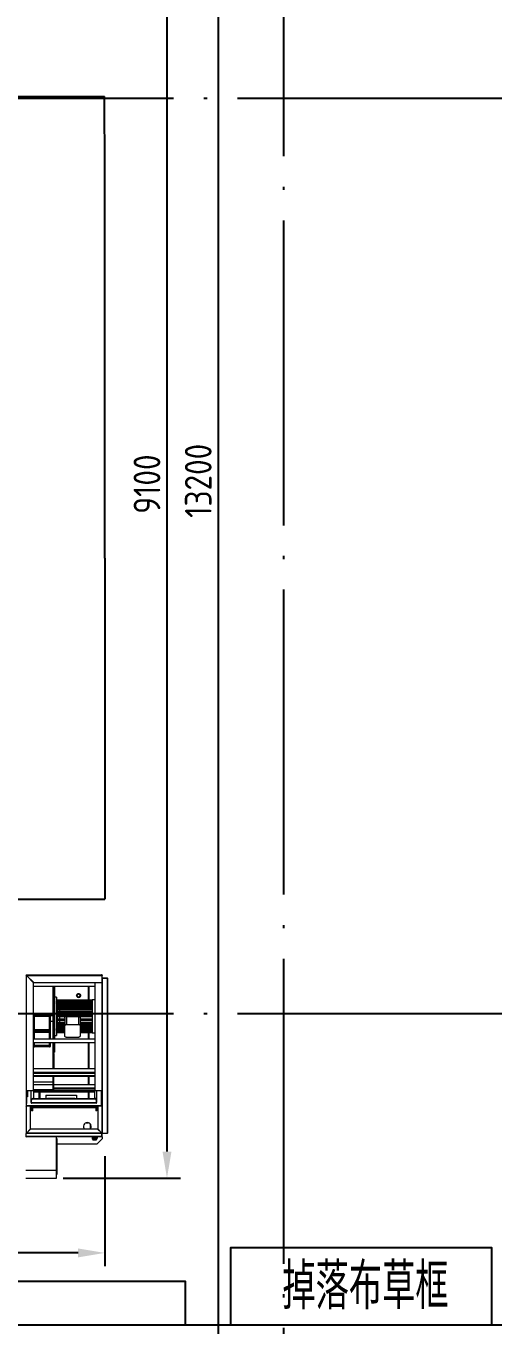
# Model space of a CAD drawing. Extents: x -2187 to 96136, y -11110 to 52208.
# Drawn here: x 43440 to 46505, y 23622 to 32137 of the extents above; entities that cross this region are included whole.
import ezdxf

# ---------------------------------------------------------------- set-up
doc = ezdxf.new("R2010")
doc.units = 0
doc.header["$LTSCALE"] = 1000
doc.header["$MEASUREMENT"] = 0
doc.linetypes.add('DOTE', pattern=[2.42, 2, -0.2, 0.02, -0.2])
for name, color, linetype in [('02', 7, 'Continuous'), ('6-TAGGING 标注', 3, 'Continuous'), ('DOTE', 14, 'DOTE'), ('PUB_TEXT', 7, 'Continuous'), ('设备型号', 7, 'Continuous')]:
    doc.layers.add(name, color=color, linetype=linetype)
doc.styles.get("Standard").update_dxf_attribs({"font": 'gbenor.shx', "bigfont": 'gbcbig.shx'})
doc.dimstyles.new('ISO-25', dxfattribs={"dimscale": 70, "dimtxt": 2.5, "dimasz": 2.5, "dimexe": 1.25, "dimexo": 0.625, "dimtad": 1, "dimtxsty": 'Standard', "dimcen": 2.5, "dimadec": 0, "dimazin": 0, "dimtfac": 1, "dimtmove": 0, "dimatfit": 3, "dimfxl": 0, "dimarcsym": 0})

# ---------------------------------------------------------------- blocks, each defined once
blk = doc.blocks.new('*D137')
at = {"color": 0, "lineweight": -2}
for p, q in [((43110.9, 33684.5), (44451.1, 33684.5)), ((44363.6, 33509.5), (44363.6, 24759.5)), ((43683.6, 24584.5), (44451.1, 24584.5))]:
    blk.add_line(p, q, dxfattribs=at)
at = {"color": 0}
for points in [[(44334.5, 33509.5), (44392.8, 33509.5), (44363.6, 33684.5)], [(44334.5, 24759.5), (44392.8, 24759.5), (44363.6, 24584.5)]]:
    blk.add_solid(points, dxfattribs=at)
at = {"layer": 'Defpoints', "color": 0}
for p in [(43067.2, 33684.5), (43639.9, 24584.5), (44363.6, 24584.5)]:
    blk.add_point(p, dxfattribs=at)
at = {"color": 0, "insert": (44232.4, 29134.5), "char_height": 175, "attachment_point": 5, "rotation": 90}
blk.add_mtext('9100', dxfattribs=at)
blk = doc.blocks.new('*D135')
at = {"color": 0, "lineweight": -2}
for p, q in [((39456.2, 24729.1), (39456.2, 24007.2)), ((43956.2, 24729.1), (43956.2, 24007.2)), ((43781.2, 24094.7), (39631.2, 24094.7))]:
    blk.add_line(p, q, dxfattribs=at)
at = {"color": 0}
for points in [[(39631.2, 24123.9), (39631.2, 24065.6), (39456.2, 24094.7)], [(43781.2, 24123.9), (43781.2, 24065.6), (43956.2, 24094.7)]]:
    blk.add_solid(points, dxfattribs=at)
at = {"layer": 'Defpoints', "color": 0}
for p in [(39456.2, 24772.8), (43956.2, 24772.8), (39456.2, 24094.7)]:
    blk.add_point(p, dxfattribs=at)
at = {"color": 0, "insert": (41721.8, 24226), "char_height": 175, "attachment_point": 5}
blk.add_mtext('4500', dxfattribs=at)
blk = doc.blocks.new('*D136')
at = {"color": 0, "lineweight": -2}
for p, q in [((44212.9, 35905.8), (44787, 35905.8)), ((44699.5, 35730.8), (44699.5, 22880.8)), ((44531.2, 22705.8), (44787, 22705.8))]:
    blk.add_line(p, q, dxfattribs=at)
at = {"color": 0}
for points in [[(44670.3, 35730.8), (44728.7, 35730.8), (44699.5, 35905.8)], [(44670.3, 22880.8), (44728.7, 22880.8), (44699.5, 22705.8)]]:
    blk.add_solid(points, dxfattribs=at)
at = {"layer": 'Defpoints', "color": 0}
for p in [(44169.2, 35905.8), (44487.5, 22705.8), (44699.5, 22705.8)]:
    blk.add_point(p, dxfattribs=at)
at = {"color": 0, "insert": (44568.3, 29155.8), "char_height": 175, "attachment_point": 5, "rotation": 90}
blk.add_mtext('13200', dxfattribs=at)

msp = doc.modelspace()

# ---------------------------------------------------------------- linework, layer by layer
msp.add_line((43956.183, 28649.808), (43956.183, 31182.378))
at = {"color": 7, "linetype": 'Continuous', "lineweight": 15}
for p, q in [((43441.896, 25914.04), (43439.896, 25914.04)), ((43442.396, 25914.54), (43442.396, 25916.54)), ((43442.396, 25916.54), (43939.896, 25916.54)), ((43442.396, 25913.333), (43489.896, 25865.833)), ((43443.103, 25914.04), (43939.896, 25914.04)), ((43490.603, 25866.54), (43443.103, 25914.04)), ((43447.896, 25917.04), (43933.896, 25917.04)), ((43450.896, 25906.247), (43450.896, 25904.833)), ((43939.896, 25916.54), (43939.896, 25914.04)), ((43939.896, 25866.54), (43939.896, 25914.04)), ((43939.896, 25897.04), (43972.896, 25897.04)), ((43939.896, 25895.54), (43972.896, 25895.54)), ((43941.896, 25895.04), (43939.896, 25895.04)), ((43941.896, 24879.04), (43941.896, 25895.04)), ((43972.896, 25895.04), (43941.896, 25895.04)), ((43972.896, 25895.54), (43972.896, 25897.04)), ((43972.896, 25895.04), (43972.896, 24879.04)), ((43973.396, 25895.04), (43972.896, 25895.04)), ((43973.396, 25895.04), (43974.896, 25895.04)), ((43974.896, 24879.04), (43974.896, 25895.04)), ((43473.896, 25881.833), (43473.896, 25883.247)), ((43489.896, 25866.54), (43489.896, 25865.833)), ((43490.603, 25866.54), (43489.896, 25866.54)), ((43489.896, 25159.54), (43489.896, 25865.833)), ((43489.896, 25843.94), (43889.896, 25843.94)), ((43490.603, 25866.54), (43939.896, 25866.54)), ((43614.896, 25843.94), (43614.896, 25496.555)), ((43619.896, 25843.94), (43619.896, 25496.555)), ((43627.896, 25843.94), (43627.896, 25521.009)), ((43854.896, 25750.54), (43854.896, 25843.94)), ((43889.896, 25866.04), (43889.896, 25866.54)), ((43937.696, 25866.04), (43889.896, 25866.04)), ((43889.896, 25866.04), (43889.896, 25158.54)), ((43901.896, 25866.54), (43901.896, 25866.04)), ((43931.896, 25866.54), (43931.896, 25866.04)), ((43932.896, 25866.54), (43932.896, 25866.04)), ((43934.896, 25866.54), (43934.896, 25866.04)), ((43937.696, 25866.04), (43937.696, 25158.54)), ((43937.696, 25866.04), (43939.896, 25866.04)), ((43937.896, 25866.54), (43937.896, 25866.04)), ((43939.896, 25866.04), (43939.896, 25866.54)), ((43939.896, 25866.04), (43939.896, 25158.54)), ((43639.896, 25770.54), (43627.896, 25770.54)), ((43639.896, 25770.54), (43639.896, 25520.54)), ((43645.715, 25750.54), (43639.896, 25742.215)), ((43639.896, 25742.157), (43645.715, 25750.48)), ((43645.715, 25748.442), (43639.896, 25740.301)), ((43639.896, 25737.992), (43645.715, 25745.985)), ((43640.025, 25740.482), (43639.896, 25740.482)), ((43645.715, 25739.53), (43639.896, 25732.117)), ((43643.245, 25736.383), (43639.896, 25736.383)), ((43642.956, 25736.015), (43639.896, 25736.015)), ((43639.896, 25727.526), (43645.715, 25734.645)), ((43639.994, 25732.274), (43639.896, 25733.032)), ((43874.421, 25726.094), (43639.896, 25726.094)), ((43645.715, 25724.213), (43639.896, 25718.033)), ((43639.896, 25711.474), (43645.715, 25717.232)), ((43874.421, 25750.54), (43645.715, 25750.54)), ((43645.715, 25750.48), (43645.715, 25750.54)), ((43874.421, 25750.48), (43645.715, 25750.48)), ((43645.715, 25745.985), (43645.715, 25748.442)), ((43874.421, 25748.442), (43645.715, 25748.442)), ((43874.421, 25745.985), (43645.715, 25745.985)), ((43645.715, 25734.645), (43645.715, 25739.53)), ((43874.421, 25739.53), (43645.715, 25739.53)), ((43874.421, 25734.645), (43645.715, 25734.645)), ((43645.715, 25717.232), (43645.715, 25724.213)), ((43874.421, 25724.213), (43645.715, 25724.213)), ((43874.421, 25717.232), (43645.715, 25717.232)), ((43772.907, 25781.531), (43784.387, 25794.029)), ((43785.405, 25770.051), (43772.907, 25781.531)), ((43796.885, 25782.549), (43784.387, 25794.029)), ((43785.405, 25770.051), (43796.885, 25782.549)), ((43889.896, 25753.04), (43874.421, 25753.04)), ((43874.421, 25753.04), (43874.421, 25538.04)), ((43489.896, 25651.616), (43614.896, 25651.616)), ((43489.896, 25645.87), (43493.019, 25645.87)), ((43493.018, 25496.555), (43493.018, 25651.616)), ((43495.018, 25560.151), (43495.018, 25651.616)), ((43495.018, 25645.87), (43592.896, 25645.87)), ((43592.896, 25645.87), (43592.896, 25565.24)), ((43594.018, 25560.151), (43594.018, 25651.616)), ((43598.018, 25496.555), (43598.018, 25651.616)), ((43598.896, 25651.616), (43598.896, 25496.555)), ((43874.421, 25710.315), (43639.896, 25710.315)), ((43645.715, 25703.534), (43639.896, 25699.009)), ((43639.896, 25690.928), (43645.715, 25694.934)), ((43874.421, 25690.122), (43639.896, 25690.122)), ((43645.715, 25678.903), (43639.896, 25676.341)), ((43639.896, 25667.289), (43642.395, 25668.14)), ((43874.421, 25666.891), (43639.896, 25666.891)), ((43645.715, 25651.999), (43639.896, 25651.574)), ((43639.896, 25642.168), (43645.715, 25641.988)), ((43642.395, 25668.14), (43874.421, 25668.14)), ((43645.715, 25694.934), (43645.715, 25703.534)), ((43874.421, 25703.534), (43645.715, 25703.534)), ((43874.421, 25694.934), (43645.715, 25694.934)), ((43645.715, 25675.662), (43645.715, 25678.903)), ((43874.421, 25678.903), (43645.715, 25678.903)), ((43874.421, 25675.662), (43645.715, 25675.662)), ((43645.715, 25641.988), (43645.715, 25651.999)), ((43874.421, 25651.999), (43645.715, 25651.999)), ((43874.421, 25641.988), (43645.715, 25641.988)), ((43694.421, 25635.559), (43694.421, 25584.077)), ((43794.421, 25635.559), (43794.421, 25584.077)), ((43489.896, 25553.667), (43493.019, 25553.667)), ((43489.896, 25547.076), (43493.019, 25547.076)), ((43495.018, 25560.151), (43594.018, 25560.151)), ((43495.018, 25496.555), (43495.018, 25551.311)), ((43495.018, 25551.311), (43594.018, 25551.311)), ((43495.018, 25547.076), (43592.896, 25547.076)), ((43592.896, 25547.076), (43592.896, 25496.555)), ((43594.018, 25496.555), (43594.018, 25551.311)), ((43598.896, 25613.54), (43614.896, 25613.54)), ((43694.421, 25626.651), (43639.896, 25626.651)), ((43645.715, 25624.654), (43639.896, 25626.396)), ((43639.896, 25617.277), (43645.715, 25614.949)), ((43694.421, 25603.078), (43639.896, 25603.078)), ((43645.715, 25598.733), (43639.896, 25602.522)), ((43639.896, 25594.312), (43645.715, 25589.994)), ((43694.421, 25582.399), (43639.896, 25582.399)), ((43645.715, 25576.002), (43639.896, 25581.58)), ((43639.896, 25574.838), (43645.715, 25568.825)), ((43694.421, 25566.023), (43639.896, 25566.023)), ((43645.715, 25558.009), (43639.896, 25564.997)), ((43639.896, 25560.182), (43645.715, 25552.883)), ((43643.975, 25555.065), (43639.896, 25555.065)), ((43645.715, 25545.982), (43639.896, 25553.903)), ((43639.896, 25551.343), (43642.395, 25547.871)), ((43640.025, 25550.599), (43639.896, 25550.779)), ((43640.432, 25550.599), (43639.896, 25550.599)), ((43640.666, 25550.274), (43639.896, 25550.274)), ((43645.715, 25540.739), (43639.896, 25549.053)), ((43639.896, 25548.865), (43645.715, 25540.54)), ((43642.956, 25555.065), (43640.044, 25558.775)), ((43642.395, 25547.871), (43642.916, 25547.871)), ((43645.715, 25614.949), (43645.715, 25624.654)), ((43694.421, 25624.654), (43645.715, 25624.654)), ((43694.421, 25614.949), (43645.715, 25614.949)), ((43645.715, 25589.994), (43645.715, 25598.733)), ((43694.421, 25598.733), (43645.715, 25598.733)), ((43694.421, 25589.994), (43645.715, 25589.994)), ((43694.421, 25576.002), (43645.715, 25576.002)), ((43645.715, 25568.825), (43645.715, 25576.002)), ((43694.421, 25568.825), (43645.715, 25568.825)), ((43694.421, 25558.009), (43645.715, 25558.009)), ((43645.715, 25552.883), (43645.715, 25558.009)), ((43694.421, 25552.883), (43645.715, 25552.883)), ((43694.421, 25545.982), (43645.715, 25545.982)), ((43645.715, 25544.953), (43645.715, 25545.982)), ((43694.421, 25516.233), (43694.421, 25584.077)), ((43704.421, 25592.557), (43784.421, 25592.557)), ((43874.421, 25626.651), (43794.421, 25626.651)), ((43874.421, 25624.654), (43794.421, 25624.654)), ((43874.421, 25614.949), (43794.421, 25614.949)), ((43874.421, 25603.078), (43794.421, 25603.078)), ((43874.421, 25598.733), (43794.421, 25598.733)), ((43874.421, 25589.994), (43794.421, 25589.994)), ((43794.421, 25584.077), (43794.421, 25516.233)), ((43874.421, 25582.399), (43794.421, 25582.399)), ((43874.421, 25576.002), (43794.421, 25576.002)), ((43874.421, 25568.825), (43794.421, 25568.825)), ((43874.421, 25566.023), (43794.421, 25566.023)), ((43874.421, 25558.009), (43794.421, 25558.009)), ((43874.421, 25552.883), (43794.421, 25552.883)), ((43874.421, 25545.982), (43794.421, 25545.982)), ((43889.896, 25496.555), (43489.896, 25496.555)), ((43489.896, 25474.648), (43889.896, 25474.648)), ((43489.896, 25473.203), (43889.896, 25473.203)), ((43493.018, 25445.54), (43493.018, 25473.203)), ((43495.018, 25542.761), (43592.896, 25542.761)), ((43495.018, 25457.277), (43495.018, 25473.203)), ((43592.896, 25473.203), (43592.896, 25461.17)), ((43594.018, 25457.277), (43594.018, 25473.203)), ((43598.018, 25445.54), (43598.018, 25473.203)), ((43598.896, 25473.203), (43598.896, 25448.04)), ((43614.896, 25473.203), (43614.896, 25303.94)), ((43619.896, 25473.203), (43619.896, 25303.94)), ((43627.896, 25521.009), (43627.896, 25496.555)), ((43627.896, 25520.54), (43639.896, 25520.54)), ((43627.896, 25473.203), (43627.896, 25410.54)), ((43694.421, 25544.953), (43645.715, 25544.953)), ((43694.421, 25540.739), (43645.715, 25540.739)), ((43645.715, 25540.54), (43645.715, 25540.739)), ((43645.715, 25540.54), (43694.421, 25540.54)), ((43784.421, 25507.752), (43704.421, 25507.752)), ((43874.421, 25544.953), (43794.421, 25544.953)), ((43874.421, 25540.739), (43794.421, 25540.739)), ((43794.421, 25540.54), (43874.421, 25540.54)), ((43854.896, 25496.555), (43854.896, 25540.54)), ((43854.896, 25303.94), (43854.896, 25473.203)), ((43874.421, 25538.04), (43889.896, 25538.04)), ((43489.896, 25448.196), (43493.019, 25448.196)), ((43489.896, 25448.04), (43492.905, 25448.04)), ((43493.018, 25445.54), (43495.018, 25445.54)), ((43495.018, 25457.277), (43594.018, 25457.277)), ((43495.018, 25445.54), (43495.018, 25454.169)), ((43495.018, 25454.169), (43594.018, 25454.169)), ((43495.018, 25448.196), (43592.896, 25448.196)), ((43495.018, 25448.04), (43592.896, 25448.04)), ((43592.896, 25454.169), (43592.896, 25448.196)), ((43592.896, 25448.04), (43594.018, 25448.04)), ((43592.896, 25448.04), (43592.896, 25448.04)), ((43594.018, 25445.54), (43594.018, 25454.169)), ((43594.018, 25445.54), (43598.018, 25445.54)), ((43598.018, 25448.04), (43598.896, 25448.04)), ((43619.896, 25410.54), (43627.896, 25410.54)), ((43622.896, 25402.892), (43619.896, 25402.892)), ((43622.896, 25397.539), (43619.896, 25397.539)), ((43622.896, 25402.892), (43622.896, 25397.539)), ((43622.896, 25397.539), (43622.896, 25303.94)), ((43489.896, 25303.94), (43889.896, 25303.94)), ((43489.896, 25278.94), (43889.896, 25278.94)), ((43489.896, 25272.048), (43889.896, 25272.048)), ((43489.896, 25257.276), (43889.896, 25257.276)), ((43489.896, 25252.935), (43889.896, 25252.935)), ((43614.896, 25252.935), (43614.896, 25163.634)), ((43619.896, 25252.935), (43619.896, 25163.634)), ((43854.896, 25198.011), (43854.896, 25252.935)), ((43442.896, 25159.54), (43489.896, 25159.54)), ((43442.896, 25067.58), (43442.896, 25159.54)), ((43450.896, 25159.54), (43450.896, 25118.863)), ((43473.896, 25081.629), (43473.896, 25159.54)), ((43489.896, 25198.011), (43614.896, 25198.011)), ((43619.896, 25163.634), (43489.896, 25163.634)), ((43619.896, 25160.618), (43489.896, 25160.618)), ((43489.896, 25160.033), (43889.896, 25160.033)), ((43489.896, 25159.54), (43489.896, 25107.247)), ((43489.896, 25158.064), (43889.896, 25158.064)), ((43489.896, 25153.375), (43889.896, 25153.375)), ((43489.896, 25151.105), (43889.896, 25151.105)), ((43524.896, 25151.105), (43524.896, 25106.54)), ((43569.896, 25129.54), (43769.896, 25129.54)), ((43569.896, 25129.54), (43569.896, 25106.54)), ((43619.896, 25163.634), (43614.896, 25163.634)), ((43619.896, 25198.011), (43889.896, 25198.011)), ((43889.896, 25174.893), (43619.896, 25174.893)), ((43619.896, 25173.416), (43889.896, 25173.416)), ((43619.896, 25170.464), (43889.896, 25170.464)), ((43619.896, 25163.634), (43619.896, 25160.618)), ((43769.896, 25129.54), (43769.896, 25106.54)), ((43854.896, 25106.54), (43854.896, 25151.105)), ((43889.896, 25158.54), (43937.696, 25158.54)), ((43889.896, 25107.04), (43889.896, 25158.54)), ((43901.896, 25158.54), (43901.896, 25081.629)), ((43931.896, 25158.54), (43931.896, 25059.722)), ((43939.896, 25158.54), (43937.696, 25158.54)), ((43937.896, 25158.54), (43937.896, 25157.54)), ((43937.896, 25059.54), (43937.896, 25157.54)), ((43937.896, 25157.54), (43939.896, 25157.54)), ((43939.896, 25157.54), (43939.896, 25158.54)), ((43939.896, 25059.54), (43939.896, 25157.54)), ((43441.896, 25059.04), (43439.896, 25059.04)), ((43442.396, 25054.04), (43439.896, 25054.04)), ((43441.896, 25067.737), (43441.896, 25060.745)), ((43441.896, 25060.745), (43443.896, 25060.745)), ((43442.571, 25059.922), (43442.396, 25059.747)), ((43442.396, 25058.54), (43442.396, 25056.54)), ((43442.396, 25054.04), (43442.396, 25056.54)), ((43469.896, 25056.54), (43442.396, 25056.54)), ((43442.396, 24879.747), (43442.396, 25054.04)), ((43443.896, 25117.986), (43442.896, 25117.986)), ((43443.103, 25059.04), (43443.603, 25059.54)), ((43443.657, 25059.594), (43443.603, 25059.54)), ((43443.896, 25059.54), (43443.603, 25059.54)), ((43443.896, 25117.986), (43443.896, 25073.188)), ((43443.896, 25059.722), (43443.896, 25073.188)), ((43931.896, 25059.722), (43443.896, 25059.722)), ((43443.896, 25059.722), (43443.896, 25058.276)), ((43931.896, 25058.276), (43443.896, 25058.276)), ((43450.896, 25118.863), (43444.096, 25118.863)), ((43444.096, 25117.899), (43444.096, 25118.863)), ((43450.896, 25117.899), (43444.096, 25117.899)), ((43450.896, 25118.863), (43450.896, 25117.899)), ((43469.896, 24907.247), (43469.896, 25056.54)), ((43909.896, 25056.54), (43469.896, 25056.54)), ((43909.896, 25046.54), (43469.896, 25046.54)), ((43473.896, 25091.247), (43475.896, 25093.247)), ((43475.896, 25091.833), (43473.896, 25089.833)), ((43474.396, 25081.629), (43473.896, 25081.629)), ((43474.396, 25081.629), (43474.396, 25076.415)), ((43474.396, 25076.415), (43475.896, 25076.415)), ((43475.896, 25095.924), (43475.896, 25096.761)), ((43475.896, 25078.11), (43475.896, 25095.924)), ((43899.896, 25078.11), (43475.896, 25078.11)), ((43475.896, 25078.11), (43475.896, 25077.73)), ((43475.896, 25076.415), (43475.896, 25077.73)), ((43475.896, 25077.73), (43899.896, 25077.73)), ((43477.146, 25046.54), (43477.146, 25026.54)), ((43485.146, 25026.54), (43485.146, 25046.54)), ((43485.896, 25106.364), (43485.896, 25105.527)), ((43485.896, 25106.364), (43889.896, 25106.364)), ((43485.896, 25105.527), (43889.896, 25105.527)), ((43489.013, 25106.364), (43489.896, 25107.247)), ((43489.896, 25107.247), (43489.896, 25106.54)), ((43489.896, 25106.54), (43490.603, 25106.54)), ((43490.603, 25106.54), (43490.427, 25106.364)), ((43490.603, 25106.54), (43901.896, 25106.54)), ((43579.896, 25108.069), (43759.896, 25108.069)), ((43579.896, 25108.069), (43579.896, 25106.54)), ((43759.896, 25106.54), (43759.896, 25108.069)), ((43889.896, 25106.54), (43889.896, 25107.04)), ((43901.896, 25107.04), (43889.896, 25107.04)), ((43889.896, 25105.527), (43889.896, 25106.364)), ((43897.146, 25046.54), (43897.146, 25026.54)), ((43899.896, 25096.761), (43899.896, 25095.924)), ((43899.896, 25095.924), (43899.896, 25078.11)), ((43899.896, 25077.73), (43899.896, 25078.11)), ((43899.896, 25077.73), (43899.896, 25076.415)), ((43899.896, 25076.415), (43901.396, 25076.415)), ((43901.396, 25076.415), (43901.396, 25081.629)), ((43901.896, 25081.629), (43901.396, 25081.629)), ((43905.146, 25026.54), (43905.146, 25046.54)), ((43937.396, 25056.54), (43909.896, 25056.54)), ((43909.896, 25056.54), (43909.896, 24907.247)), ((43937.696, 25107.04), (43931.896, 25107.04)), ((43931.896, 25106.54), (43937.896, 25106.54)), ((43931.896, 25059.722), (43931.896, 25058.276)), ((43939.896, 25059.54), (43931.896, 25059.54)), ((43937.396, 25056.54), (43937.396, 25054.04)), ((43939.896, 25056.54), (43937.396, 25056.54)), ((43937.396, 25054.04), (43937.396, 24879.747)), ((43939.896, 25054.04), (43937.396, 25054.04)), ((43937.696, 25107.04), (43937.896, 25107.04)), ((43939.896, 25059.04), (43939.896, 25059.54)), ((43939.896, 25059.04), (43939.896, 25056.54)), ((43939.896, 25054.04), (43939.896, 25056.54)), ((43939.896, 25054.04), (43939.896, 24879.04)), ((43485.146, 25026.54), (43477.146, 25026.54)), ((43905.146, 25026.54), (43897.146, 25026.54)), ((43441.896, 24879.04), (43439.896, 24879.04)), ((43439.896, 24876.54), (43441.896, 24876.54)), ((43441.896, 24858.64), (43441.896, 24876.54)), ((43442.25, 24858.64), (43442.25, 24876.54)), ((43937.543, 24876.54), (43442.25, 24876.54)), ((43469.896, 24907.247), (43442.396, 24879.747)), ((43442.396, 24878.54), (43442.396, 24876.54)), ((43443.103, 24879.04), (43470.603, 24906.54)), ((43936.689, 24879.04), (43443.103, 24879.04)), ((43909.189, 24906.54), (43470.603, 24906.54)), ((43834.896, 24948.54), (43848.896, 24948.54)), ((43861.39, 24940.193), (43861.39, 24908.888)), ((43862.097, 24939.269), (43862.097, 24909.811)), ((43863.097, 24937.789), (43863.097, 24911.291)), ((43909.189, 24906.54), (43936.689, 24879.04)), ((43937.396, 24879.747), (43909.896, 24907.247)), ((43937.396, 24878.54), (43937.396, 24876.54)), ((43937.543, 24858.64), (43937.543, 24876.54)), ((43937.896, 24879.04), (43939.896, 24879.04)), ((43937.896, 24858.64), (43937.896, 24876.54)), ((43939.896, 24876.54), (43937.896, 24876.54)), ((43939.896, 24879.04), (43941.896, 24879.04)), ((43939.896, 24876.54), (43939.896, 24879.04)), ((43972.896, 24878.54), (43939.896, 24878.54)), ((43972.896, 24877.04), (43939.896, 24877.04)), ((43939.896, 24858.64), (43939.896, 24876.54)), ((43941.896, 24879.04), (43972.896, 24879.04)), ((43972.896, 24879.04), (43973.396, 24879.04)), ((43972.896, 24878.54), (43972.896, 24877.04)), ((43973.396, 24879.04), (43974.896, 24879.04)), ((43439.896, 24858.64), (43441.896, 24858.64)), ((43440.434, 24857.271), (43440.434, 24854.544)), ((43440.434, 24856.54), (43441.996, 24856.54)), ((43441.996, 24858.54), (43441.996, 24856.54)), ((43937.796, 24856.54), (43441.996, 24856.54)), ((43937.543, 24858.64), (43442.25, 24858.64)), ((43639.896, 24856.54), (43639.896, 24852.54)), ((43639.896, 24636.54), (43639.896, 24852.54)), ((43639.896, 24845.54), (43641.896, 24845.54)), ((43641.896, 24825.54), (43639.896, 24825.54)), ((43641.896, 24845.54), (43641.896, 24825.54)), ((43641.896, 24825.54), (43641.896, 24628.54)), ((43904.896, 24806.54), (43641.896, 24806.54)), ((43873.396, 24856.54), (43873.396, 24855.04)), ((43905.396, 24855.04), (43873.396, 24855.04)), ((43873.396, 24855.04), (43873.396, 24845.656)), ((43873.633, 24845.54), (43873.596, 24845.54)), ((43873.633, 24845.54), (43905.159, 24845.54)), ((43875.675, 24839.364), (43903.118, 24839.364)), ((43876.396, 24855.04), (43876.396, 24850.04)), ((43902.396, 24850.04), (43876.396, 24850.04)), ((43878.707, 24836.941), (43900.086, 24836.941)), ((43902.396, 24850.04), (43902.396, 24855.04)), ((43939.896, 24841.54), (43904.896, 24806.54)), ((43905.196, 24845.54), (43905.159, 24845.54)), ((43905.396, 24856.54), (43905.396, 24855.04)), ((43905.396, 24855.04), (43905.396, 24845.656)), ((43937.796, 24858.54), (43937.796, 24856.54)), ((43939.896, 24856.54), (43937.796, 24856.54)), ((43939.896, 24858.64), (43937.896, 24858.64)), ((43939.896, 24856.54), (43939.896, 24841.54)), ((43439.896, 24636.54), (43639.896, 24636.54)), ((43639.896, 24584.54), (43639.896, 24636.54)), ((43639.896, 24628.54), (43641.896, 24628.54)), ((43641.896, 24628.54), (43641.896, 24608.54)), ((43439.896, 24584.54), (43639.896, 24584.54)), ((43641.896, 24608.54), (43639.896, 24608.54))]:
    msp.add_line(p, q, dxfattribs=at)
at = {"color": 8, "linetype": 'Continuous', "lineweight": 15}
for p, q in [((43442.396, 25067.58), (43442.396, 25913.333)), ((43444.096, 25913.047), (43444.096, 25911.633)), ((43849.396, 25750.54), (43849.396, 25843.94)), ((43934.396, 25866.04), (43934.396, 25866.54)), ((43645.114, 25726.094), (43645.114, 25723.664)), ((43659.896, 25726.094), (43659.896, 25724.213)), ((43489.896, 25652.513), (43614.896, 25652.513)), ((43645.114, 25710.315), (43645.114, 25703.179)), ((43645.114, 25690.122), (43645.114, 25678.655)), ((43645.114, 25666.891), (43645.114, 25651.969)), ((43645.114, 25641.999), (43645.114, 25626.651)), ((43659.896, 25710.315), (43659.896, 25703.534)), ((43659.896, 25690.122), (43659.896, 25678.903)), ((43659.896, 25666.891), (43659.896, 25651.999)), ((43659.896, 25641.988), (43659.896, 25626.651)), ((43704.421, 25641.988), (43704.421, 25592.557)), ((43784.421, 25641.988), (43784.421, 25592.557)), ((43645.114, 25615.185), (43645.114, 25603.078)), ((43645.114, 25590.341), (43645.114, 25582.399)), ((43645.114, 25569.339), (43645.114, 25566.023)), ((43659.896, 25614.949), (43659.896, 25603.078)), ((43659.896, 25589.994), (43659.896, 25582.399)), ((43659.896, 25568.825), (43659.896, 25566.023)), ((43849.396, 25496.555), (43849.396, 25540.54)), ((43849.396, 25303.94), (43849.396, 25473.203)), ((43889.896, 25273.624), (43489.896, 25273.624)), ((43889.896, 25272.048), (43489.896, 25272.048)), ((43489.896, 25216.607), (43614.896, 25216.607)), ((43849.396, 25198.011), (43849.396, 25252.935)), ((43444.096, 25159.54), (43444.096, 25118.863)), ((43530.396, 25151.105), (43530.396, 25106.54)), ((43849.396, 25106.54), (43849.396, 25151.105)), ((43937.696, 25158.54), (43937.696, 25107.04)), ((43442.396, 25059.747), (43442.396, 25060.022)), ((43443.896, 25059.04), (43443.103, 25059.04)), ((43909.896, 25048.94), (43469.896, 25048.94)), ((43939.896, 25059.04), (43931.896, 25059.04)), ((43934.396, 25107.04), (43934.396, 25106.54)), ((43833.648, 24948.14), (43850.145, 24948.14))]:
    msp.add_line(p, q, dxfattribs=at)
at = {"color": 7, "linetype": 'Continuous', "lineweight": 15, "flags": 128}
for points in [[(43445.112, 25916.54), (43446.336, 25916.886), (43447.896, 25917.04)], [(43939.896, 25895.04), (43939.935, 25895.43), (43939.96, 25895.54)], [(43639.896, 25558.048), (43640.031, 25558.936), (43640.333, 25559.607)], [(43694.421, 25584.077), (43694.613, 25585.731), (43695.182, 25587.322), (43696.106, 25588.788), (43697.35, 25590.073), (43698.865, 25591.128), (43700.594, 25591.912), (43702.47, 25592.394), (43704.421, 25592.557)], [(43784.421, 25592.557), (43786.372, 25592.394), (43788.248, 25591.912), (43789.977, 25591.128), (43791.492, 25590.073), (43792.736, 25588.788), (43793.66, 25587.322), (43794.229, 25585.731), (43794.421, 25584.077)], [(43704.421, 25507.752), (43702.47, 25507.915), (43700.594, 25508.398), (43698.865, 25509.182), (43697.35, 25510.236), (43696.106, 25511.521), (43695.182, 25512.987), (43694.613, 25514.578), (43694.421, 25516.233)], [(43794.421, 25516.233), (43794.229, 25514.578), (43793.66, 25512.987), (43792.736, 25511.521), (43791.492, 25510.236), (43789.977, 25509.182), (43788.248, 25508.398), (43786.372, 25507.915), (43784.421, 25507.752)], [(43441.896, 25060.745), (43441.944, 25060.51), (43442.087, 25060.284), (43442.318, 25060.075), (43442.628, 25059.893), (43443.007, 25059.743), (43443.44, 25059.632), (43443.896, 25059.564)], [(43444.096, 25117.899), (43444.057, 25117.897), (43444.02, 25117.892), (43443.985, 25117.883), (43443.955, 25117.871), (43443.93, 25117.856), (43443.911, 25117.84), (43443.9, 25117.822), (43443.896, 25117.803)], [(43939.96, 24878.54), (43939.935, 24878.65), (43939.896, 24879.04)]]:
    msp.add_lwpolyline(points, dxfattribs=at)
for points in [[(44782.605, 23622.073), (44782.605, 24130.263), (46488.685, 24130.263), (46488.685, 23622.073)], [(39456.183, 23622.073), (39456.183, 23909.152), (44483.279, 23909.152), (44483.279, 23622.073)]]:
    msp.add_lwpolyline(points)
at = {"color": 7, "linetype": 'Continuous', "lineweight": 15}
msp.add_circle((43784.896, 25782.04), 13, dxfattribs=at)
for centre, radius, start, end in [((43442.396, 25914.04), 2.5, 90, 180), ((43442.396, 25914.04), 0.5, 90, 180), ((43443.183, 25912.913), 1.475, 104.8476436, 145.4955606), ((43933.896, 25911.04), 6, 66.4435357, 90), ((43941.896, 25895.04), 0.5, 90, 180), ((43972.896, 25895.04), 2, 0, 90), ((43972.896, 25895.04), 0.5, 0, 90), ((43624.896, 25799.04), 5, 306.8698976, 53.1301024), ((43784.896, 25782.04), 12, 92.4307992, 182.4307992), ((43784.896, 25782.04), 12, 182.4307992, 272.4307992), ((43784.896, 25782.04), 12, 2.4307992, 92.4307992), ((43784.896, 25782.04), 12, 272.4307992, 2.4307992), ((43442.396, 25059.04), 2.5, 180, 270), ((43442.396, 25054.04), 2.5, 90, 180), ((43442.396, 25059.04), 0.5, 180, 270), ((43442.396, 25054.04), 0.5, 90, 180), ((43444.066, 25114.795), 4.068, 89.5671709, 106.7048345), ((43485.702, 25096.558), 9.808, 88.8632887, 178.8162885), ((43485.702, 25095.721), 9.808, 88.8632887, 178.8162885), ((43890.091, 25096.558), 9.808, 1.1837115, 91.1367113), ((43890.091, 25095.721), 9.808, 1.1837115, 91.1367113), ((43937.396, 25054.04), 2.5, 0, 90), ((43937.396, 25054.04), 0.5, 0, 90), ((43442.396, 24879.04), 2.5, 180, 270), ((43442.396, 24879.04), 0.5, 180, 270), ((43841.896, 24924.54), 25, 313.9455196, 226.0544804), ((43937.396, 24879.04), 2.5, 270, 0), ((43937.396, 24879.04), 0.5, 270, 0), ((43941.896, 24879.04), 0.5, 180, 270), ((43972.896, 24879.04), 2, 270, 0), ((43972.896, 24879.04), 0.5, 270, 0), ((43443.896, 24852.54), 4, 90, 180), ((43635.896, 24852.54), 4, 0, 90)]:
    msp.add_arc(centre, radius, start, end, dxfattribs=at)
for centre, major_axis, start_param, end_param in [((43873.596, 24845.656), (-0.2, 0), 0, 1.57079633), ((43889.396, 24855.04), (-15, 0), 0, 0.52231482), ((43889.396, 24855.04), (-15, 0), 0.61547971, 2.52611294), ((43889.396, 24855.04), (15, 0), -0.52231482, 0), ((43905.196, 24845.656), (0.2, 0), 4.71238898, 6.28318531)]:
    msp.add_ellipse(centre, major_axis=major_axis, ratio=0.57735027, start_param=start_param, end_param=end_param, dxfattribs=at)
for points, knots in [([(43439.896, 25914.04), (43439.925, 25913.989), (43439.982, 25913.886), (43440.427, 25913.731), (43441.079, 25913.577), (43441.78, 25913.444), (43442.23, 25913.363), (43442.396, 25913.333)], [0, 0, 0, 0, 0.2181749, 0.4363498, 0.6545151, 0.8726803, 1, 1, 1, 1]), ([(43443.103, 25914.04), (43443.052, 25914.326), (43442.949, 25914.897), (43442.795, 25915.655), (43442.64, 25916.221), (43442.507, 25916.503), (43442.426, 25916.53), (43442.396, 25916.54)], [0, 0, 0, 0, 0.2181749, 0.4363498, 0.6545151, 0.8726803, 1, 1, 1, 1]), ([(43642.395, 25668.14), (43642.441, 25668.819), (43642.535, 25670.191), (43643.205, 25672.212), (43644.22, 25674.091), (43645.133, 25675.151), (43645.669, 25675.622), (43645.715, 25675.662)], [0, 0, 0, 0, 0.21991968, 0.44436295, 0.68570607, 0.97346275, 1, 1, 1, 1]), ([(43694.421, 25635.559), (43694.453, 25636.246), (43694.519, 25637.641), (43695.079, 25639.656), (43695.657, 25641.135), (43696.149, 25641.845), (43696.249, 25641.988)], [0, 0, 0, 0, 0.30477322, 0.61840069, 0.92316141, 1, 1, 1, 1]), ([(43792.523, 25641.988), (43793.007, 25641.155), (43794.158, 25639.173), (43794.325, 25636.885), (43794.421, 25635.559)], [0, 0, 0, 0, 0.42060144, 1, 1, 1, 1]), ([(43642.395, 25547.871), (43642.41, 25547.935), (43642.451, 25548.112), (43642.841, 25547.973), (43643.649, 25547.296), (43644.658, 25546.23), (43645.408, 25545.324), (43645.715, 25544.953)], [0, 0, 0, 0, 0.12025348, 0.33108355, 0.55634293, 0.81834752, 1, 1, 1, 1]), ([(43489.896, 25464.034), (43490.399, 25462.619), (43491.412, 25459.771), (43491.92, 25456.79), (43492.175, 25455.29)], [0, 0, 0, 0, 0.49673433, 1, 1, 1, 1]), ([(43442.396, 25059.747), (43442.111, 25059.696), (43441.539, 25059.593), (43440.781, 25059.439), (43440.215, 25059.284), (43439.933, 25059.151), (43439.906, 25059.07), (43439.896, 25059.04)], [0, 0, 0, 0, 0.2181749, 0.4363498, 0.6545151, 0.8726803, 1, 1, 1, 1]), ([(43442.396, 25056.54), (43442.448, 25056.569), (43442.551, 25056.626), (43442.705, 25057.071), (43442.859, 25057.723), (43442.992, 25058.423), (43443.073, 25058.874), (43443.103, 25059.04)], [0, 0, 0, 0, 0.2181749, 0.4363498, 0.6545151, 0.8726803, 1, 1, 1, 1]), ([(43442.396, 24879.747), (43442.111, 24879.696), (43441.539, 24879.593), (43440.781, 24879.439), (43440.215, 24879.284), (43439.933, 24879.151), (43439.906, 24879.07), (43439.896, 24879.04)], [0, 0, 0, 0, 0.2181749, 0.4363498, 0.6545151, 0.8726803, 1, 1, 1, 1]), ([(43442.396, 24876.54), (43442.448, 24876.569), (43442.551, 24876.626), (43442.705, 24877.071), (43442.859, 24877.723), (43442.992, 24878.423), (43443.073, 24878.874), (43443.103, 24879.04)], [0, 0, 0, 0, 0.2181749, 0.4363498, 0.6545151, 0.8726803, 1, 1, 1, 1]), ([(43936.689, 24879.04), (43936.741, 24878.755), (43936.843, 24878.183), (43936.998, 24877.425), (43937.152, 24876.859), (43937.285, 24876.577), (43937.366, 24876.55), (43937.396, 24876.54)], [0, 0, 0, 0, 0.2181749, 0.4363498, 0.6545151, 0.8726803, 1, 1, 1, 1]), ([(43939.896, 24879.04), (43939.868, 24879.092), (43939.811, 24879.194), (43939.366, 24879.349), (43938.713, 24879.503), (43938.013, 24879.636), (43937.562, 24879.717), (43937.396, 24879.747)], [0, 0, 0, 0, 0.2181749, 0.4363498, 0.6545151, 0.8726803, 1, 1, 1, 1]), ([(43873.633, 24845.54), (43873.763, 24845.144), (43874.025, 24844.338), (43874.772, 24842.374), (43875.321, 24840.542), (43875.675, 24839.364)], [0, 0, 0, 0, 0.25703054, 0.52225374, 1, 1, 1, 1]), ([(43875.675, 24839.364), (43875.801, 24838.988), (43876.052, 24838.238), (43876.79, 24837.412), (43877.694, 24836.994), (43878.42, 24836.956), (43878.707, 24836.941)], [0, 0, 0, 0, 0.23549572, 0.47010033, 0.79106011, 1, 1, 1, 1]), ([(43900.086, 24836.941), (43900.574, 24836.984), (43901.442, 24837.061), (43902.423, 24837.788), (43902.914, 24838.643), (43903.081, 24839.236), (43903.118, 24839.364)], [0, 0, 0, 0, 0.35935037, 0.63972496, 0.92205114, 1, 1, 1, 1]), ([(43903.118, 24839.364), (43903.305, 24840.029), (43903.685, 24841.379), (43904.489, 24843.591), (43904.901, 24844.788), (43905.159, 24845.54)], [0, 0, 0, 0, 0.26553452, 0.53866866, 1, 1, 1, 1])]:
    msp.add_open_spline(points, degree=3, knots=knots, dxfattribs=at)
for points in [[(43441.896, 25914.04), (43441.904, 25913.981), (43441.919, 25913.863), (43442.034, 25913.687), (43442.2, 25913.51), (43442.331, 25913.392), (43442.396, 25913.333)], [(43443.103, 25914.04), (43443.044, 25914.106), (43442.927, 25914.237), (43442.75, 25914.402), (43442.573, 25914.518), (43442.455, 25914.533), (43442.396, 25914.54)], [(43442.396, 25059.747), (43442.331, 25059.688), (43442.2, 25059.57), (43442.034, 25059.394), (43441.919, 25059.217), (43441.904, 25059.099), (43441.896, 25059.04)], [(43442.396, 25058.54), (43442.455, 25058.548), (43442.573, 25058.563), (43442.75, 25058.678), (43442.927, 25058.844), (43443.044, 25058.975), (43443.103, 25059.04)], [(43442.396, 24879.747), (43442.331, 24879.688), (43442.2, 24879.57), (43442.034, 24879.394), (43441.919, 24879.217), (43441.904, 24879.099), (43441.896, 24879.04)], [(43442.396, 24878.54), (43442.455, 24878.548), (43442.573, 24878.563), (43442.75, 24878.678), (43442.927, 24878.844), (43443.044, 24878.975), (43443.103, 24879.04)], [(43936.689, 24879.04), (43936.748, 24878.975), (43936.866, 24878.844), (43937.043, 24878.678), (43937.219, 24878.563), (43937.337, 24878.548), (43937.396, 24878.54)], [(43937.896, 24879.04), (43937.889, 24879.099), (43937.874, 24879.217), (43937.758, 24879.394), (43937.593, 24879.57), (43937.462, 24879.688), (43937.396, 24879.747)], [(43439.896, 24858.64), (43439.928, 24858.365), (43439.991, 24857.815), (43440.477, 24857.12), (43441.171, 24856.635), (43441.721, 24856.572), (43441.996, 24856.54)], [(43441.896, 24858.64), (43441.898, 24858.627), (43441.901, 24858.601), (43441.924, 24858.568), (43441.957, 24858.545), (43441.983, 24858.542), (43441.996, 24858.54)], [(43441.996, 24856.54), (43442.017, 24856.572), (43442.06, 24856.635), (43442.123, 24857.12), (43442.186, 24857.815), (43442.229, 24858.365), (43442.25, 24858.64)], [(43441.996, 24858.54), (43442.017, 24858.542), (43442.06, 24858.545), (43442.123, 24858.568), (43442.186, 24858.601), (43442.229, 24858.627), (43442.25, 24858.64)], [(43937.543, 24858.64), (43937.564, 24858.365), (43937.606, 24857.815), (43937.669, 24857.12), (43937.733, 24856.635), (43937.775, 24856.572), (43937.796, 24856.54)], [(43937.543, 24858.64), (43937.564, 24858.627), (43937.606, 24858.601), (43937.669, 24858.568), (43937.733, 24858.545), (43937.775, 24858.542), (43937.796, 24858.54)], [(43937.796, 24858.54), (43937.809, 24858.542), (43937.836, 24858.545), (43937.869, 24858.568), (43937.892, 24858.601), (43937.895, 24858.627), (43937.896, 24858.64)], [(43937.796, 24856.54), (43938.071, 24856.572), (43938.622, 24856.635), (43939.316, 24857.12), (43939.802, 24857.815), (43939.865, 24858.365), (43939.896, 24858.64)]]:
    msp.add_open_spline(points, degree=3, dxfattribs=at)
at = {"layer": '02'}
for p, q in [((43284.183, 31675.877), (43954.683, 31675.877)), ((43956.183, 28649.808), (43956.183, 26413.241)), ((39456.183, 26413.241), (43956.183, 26413.241))]:
    msp.add_line(p, q, dxfattribs=at)
at = {"layer": '6-TAGGING 标注', "color": 7}
msp.add_line((43956.183, 31182.378), (43954.683, 31675.877), dxfattribs=at)
at = {"layer": 'DOTE'}
for p, q in [((45125.665, 42963.27), (45125.665, -3036.73)), ((8525.665, 31663.27), (92525.665, 31663.27)), ((8525.665, 25663.27), (92525.665, 25663.27))]:
    msp.add_line(p, q, dxfattribs=at)
at = {"layer": '设备型号', "color": 6}
msp.add_line((58819.616, 23622.073), (39073.688, 23622.073), dxfattribs=at)

# ---------------------------------------------------------------- texts
at = {"layer": 'PUB_TEXT'}
msp.add_text('掉落布草框', height=302.4794, dxfattribs=at).set_placement((45119.175, 23725.383))

# ---------------------------------------------------------------- dimensions: what is measured, and where the dimension line sits
at = {"color": 1}
for base, p1, p2, angle, picture, middle in [((44699.512, 22705.848), (44169.179, 35905.844), (44487.467, 22705.848), 90, '*D136', (44699.512, 29155.846)), ((44363.639, 24584.54), (43067.193, 33684.538), (43639.896, 24584.54), 90, '*D137', (44363.639, 29134.539)), ((39456.183, 24094.731), (43956.183, 24772.823), (39456.183, 24772.823), 180, '*D135', (41721.758, 24094.731))]:
    dim = msp.add_linear_dim(base=base, p1=p1, p2=p2, angle=angle, dimstyle='ISO-25', dxfattribs=at)
    dim.commit()
    dim.dimension.update_dxf_attribs({"geometry": picture, "text_midpoint": middle, "dimtype": 160})

doc.saveas('drawing.dxf')
